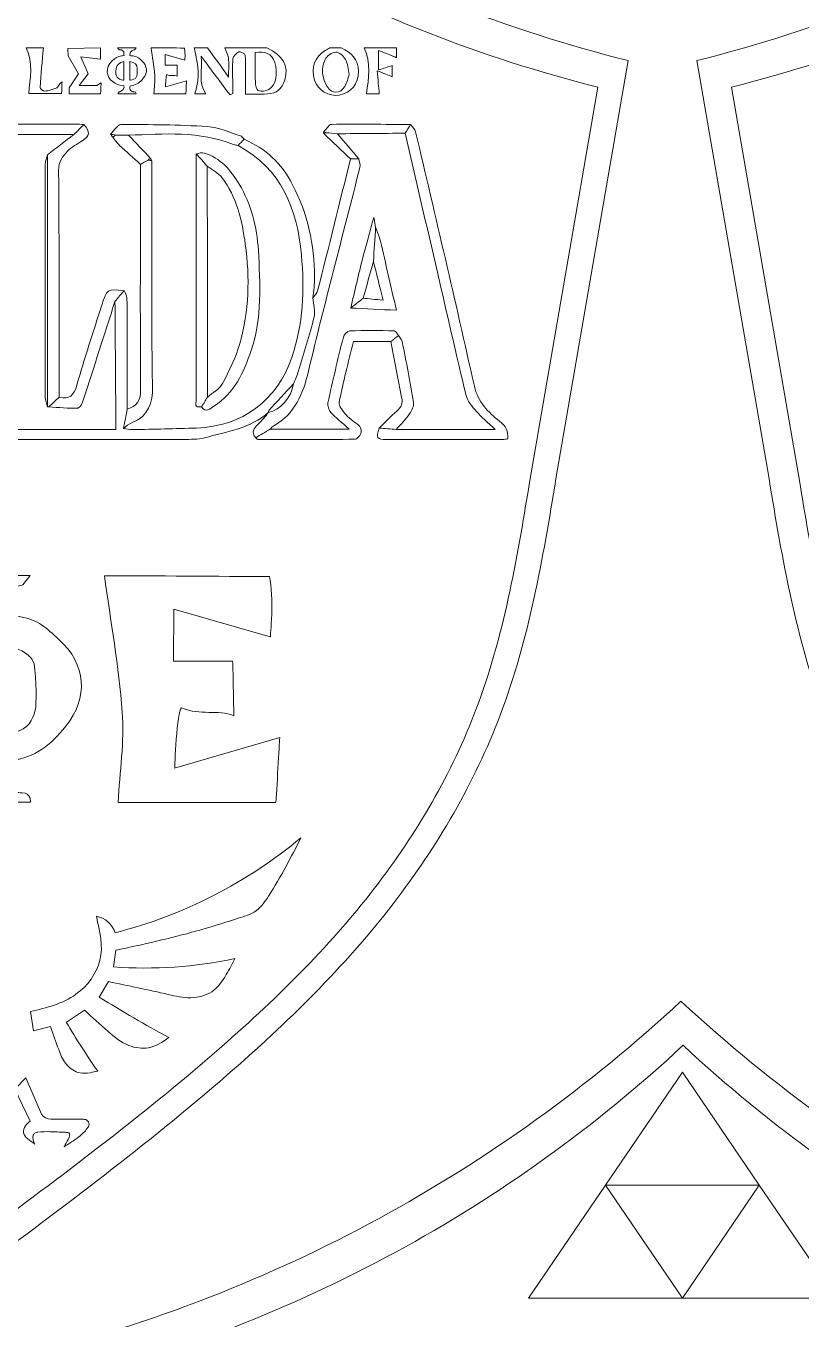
# Model space of a CAD drawing. Header units: inches. Extents: x 0 to 12, y 0 to 12.
# Drawn here: x 8.285 to 9.277, y 3.574 to 5.229 of the extents above; entities that cross this region are included whole.
import ezdxf

# ---------------------------------------------------------------- set-up
doc = ezdxf.new("R2010")
doc.units = ezdxf.units.IN
doc.header["$MEASUREMENT"] = 0

msp = doc.modelspace()

# ---------------------------------------------------------------- linework, layer by layer
at = {"color": 250, "lineweight": 0}
for p, q in [((8.9629, 4.6499), (9.0554, 5.185)), ((9.1432, 5.185), (9.2357, 4.6499))]:
    msp.add_line(p, q, dxfattribs=at)
at = {"color": 5, "lineweight": 0}
for p, q in [((8.9287, 4.6426), (9.0166, 5.151)), ((9.1875, 5.151), (9.2754, 4.6426)), ((8.3966, 4.0252), (8.3998, 4.0464)), ((8.3785, 3.9866), (8.3902, 4.0063)), ((8.2905, 3.968), (8.2943, 3.9433)), ((8.3364, 3.9545), (8.3596, 3.9699)), ((8.2943, 3.9433), (8.316, 3.9489)), ((9.1248, 3.8906), (9.0263, 3.7458)), ((9.2232, 3.7458), (9.1248, 3.8906)), ((8.2847, 3.8831), (8.2703, 3.8687)), ((8.3046, 3.8368), (8.2847, 3.8831)), ((8.2703, 3.8687), (8.2903, 3.8279)), ((8.3583, 3.8301), (8.3166, 3.8301)), ((9.0263, 3.7458), (8.9279, 3.6011)), ((9.1248, 3.6011), (9.0263, 3.7458)), ((9.0263, 3.7458), (9.2232, 3.7458)), ((9.2232, 3.7458), (9.1248, 3.6011)), ((9.3217, 3.6011), (9.2232, 3.7458)), ((8.9279, 3.6011), (9.1248, 3.6011)), ((9.1248, 3.6011), (9.3217, 3.6011))]:
    msp.add_line(p, q, dxfattribs=at)
at = {"color": 250, "lineweight": 0}
for centre, start, end in [((9.5198, 7.0303), 227.0707, 255.8739), ((8.6788, 7.0303), 284.1261, 312.9293), ((7.8269, 5.3747), 284.1261, 312.9293), ((10.419, 5.3747), 227.0707, 255.8739)]:
    msp.add_arc(centre, 1.9029, start, end, dxfattribs=at)
at = {"color": 5, "lineweight": 0}
for centre, radius, start, end in [((9.4577, 6.9041), 1.8077, 227.0707, 255.8739), ((8.7463, 6.9041), 1.8077, 284.1261, 312.9293), ((8.2494, 4.6541), 0.604, 284.3341, 309.8666), ((8.3684, 4.0585), 0.0322, 18.8063, 78.5326), ((8.4369, 4.5743), 0.5506, 265.8076, 282.0733), ((9.17, 5.2411), 1.4833, 237.7506, 241.7403), ((8.996, 4.3338), 0.7609, 209.8934, 215.4983), ((7.8945, 5.2484), 1.8077, 284.1261, 312.9293), ((10.3569, 5.2484), 1.8077, 227.0707, 255.8739), ((8.3169, 3.8447), 0.0146, 212.8639, 268.9541)]:
    msp.add_arc(centre, radius, start, end, dxfattribs=at)
at = {"color": 1, "lineweight": 0}
for points, knots in [([(8.307, 5.2013), (8.3055, 5.1844), (8.3039, 5.1674), (8.3028, 5.1505), (8.3028, 5.149), (8.3068, 5.1457), (8.3087, 5.1459), (8.3139, 5.1465), (8.3194, 5.1479), (8.3241, 5.1503), (8.3263, 5.1514), (8.3271, 5.1555), (8.331, 5.1579), (8.3307, 5.1531), (8.3305, 5.1484), (8.3302, 5.1429), (8.3155, 5.1429), (8.3015, 5.1429), (8.2882, 5.1429), (8.29, 5.1622), (8.2945, 5.1821), (8.285, 5.2013), (8.2923, 5.2013), (8.2996, 5.2013), (8.307, 5.2013)], [0, 0, 0, 0, 1, 1, 1, 2, 2, 2, 3, 3, 3, 4, 4, 4, 5, 5, 5, 6, 6, 6, 7, 7, 7, 8, 8, 8, 8]), ([(8.355, 5.19), (8.355, 5.19), (8.3644, 5.1679), (8.3644, 5.1679), (8.3644, 5.1679), (8.3529, 5.1531), (8.3529, 5.1531), (8.3529, 5.1531), (8.3752, 5.1532), (8.3752, 5.1532), (8.3752, 5.1532), (8.381, 5.1565), (8.381, 5.1565), (8.381, 5.1565), (8.3804, 5.1476), (8.3801, 5.1426), (8.3653, 5.1426), (8.3401, 5.1426), (8.3401, 5.1426), (8.3401, 5.1426), (8.3399, 5.1502), (8.3399, 5.1502), (8.3399, 5.1502), (8.3519, 5.1682), (8.3519, 5.1682), (8.3519, 5.1682), (8.3386, 5.1911), (8.3386, 5.1911), (8.3386, 5.1911), (8.3385, 5.2003), (8.3385, 5.2003), (8.3385, 5.2003), (8.3802, 5.2015), (8.3802, 5.2015), (8.3802, 5.1966), (8.3802, 5.1917), (8.3802, 5.1869), (8.3802, 5.1869), (8.355, 5.19), (8.355, 5.19)], [0, 0, 0, 0, 1, 1, 1, 2, 2, 2, 3, 3, 3, 4, 4, 4, 5, 5, 5, 6, 6, 6, 7, 7, 7, 8, 8, 8, 9, 9, 9, 10, 10, 10, 11, 11, 11, 12, 12, 12, 13, 13, 13, 13]), ([(8.4256, 5.2013), (8.4256, 5.2013), (8.4237, 5.1989), (8.4237, 5.1989), (8.4237, 5.1989), (8.4175, 5.1981), (8.4175, 5.1928), (8.4175, 5.1924), (8.4175, 5.192), (8.4175, 5.1915), (8.4194, 5.1912), (8.4213, 5.191), (8.4232, 5.1907), (8.4279, 5.1897), (8.4296, 5.1879), (8.4332, 5.1847), (8.4401, 5.1784), (8.4408, 5.1696), (8.4349, 5.1623), (8.4305, 5.157), (8.4272, 5.1544), (8.4205, 5.1532), (8.4175, 5.1527), (8.4175, 5.1528), (8.4175, 5.1497), (8.4176, 5.1463), (8.4221, 5.145), (8.4221, 5.145), (8.4221, 5.145), (8.4231, 5.145), (8.4235, 5.145), (8.4259, 5.145), (8.4257, 5.1426), (8.4257, 5.1426), (8.4257, 5.1426), (8.4021, 5.1426), (8.4021, 5.1426), (8.4021, 5.1426), (8.404, 5.145), (8.404, 5.145), (8.404, 5.145), (8.4101, 5.1459), (8.4102, 5.1511), (8.4102, 5.1524), (8.41, 5.1529), (8.4084, 5.153), (8.403, 5.1536), (8.4002, 5.1547), (8.3956, 5.1581), (8.388, 5.1639), (8.3854, 5.1762), (8.3949, 5.1847), (8.3991, 5.1883), (8.4016, 5.19), (8.407, 5.1909), (8.4079, 5.1911), (8.4089, 5.1912), (8.4102, 5.1914), (8.4101, 5.1931), (8.4099, 5.1965), (8.4099, 5.1965), (8.4099, 5.1965), (8.4066, 5.1988), (8.4066, 5.1988), (8.4066, 5.1988), (8.4041, 5.1989), (8.4041, 5.1989), (8.4041, 5.1989), (8.402, 5.2013), (8.402, 5.2013), (8.402, 5.2013), (8.4256, 5.2013), (8.4256, 5.2013)], [0, 0, 0, 0, 1, 1, 1, 2, 2, 2, 3, 3, 3, 4, 4, 4, 5, 5, 5, 6, 6, 6, 7, 7, 7, 8, 8, 8, 9, 9, 9, 10, 10, 10, 11, 11, 11, 12, 12, 12, 13, 13, 13, 14, 14, 14, 15, 15, 15, 16, 16, 16, 17, 17, 17, 18, 18, 18, 19, 19, 19, 20, 20, 20, 21, 21, 21, 22, 22, 22, 23, 23, 23, 24, 24, 24, 24]), ([(8.4876, 5.2011), (8.4889, 5.1958), (8.4879, 5.1855), (8.4879, 5.1855), (8.4879, 5.1855), (8.4629, 5.1926), (8.4629, 5.1926), (8.4629, 5.1926), (8.4628, 5.1791), (8.4628, 5.1791), (8.4628, 5.1791), (8.4781, 5.1791), (8.4781, 5.1791), (8.4781, 5.1791), (8.4784, 5.1677), (8.4784, 5.165), (8.4742, 5.1668), (8.4699, 5.1649), (8.4648, 5.167), (8.4636, 5.1663), (8.4631, 5.1514), (8.4631, 5.1514), (8.4631, 5.1514), (8.4903, 5.1593), (8.4903, 5.1593), (8.4903, 5.1593), (8.4896, 5.1475), (8.4893, 5.1425), (8.4743, 5.1425), (8.4601, 5.1425), (8.4484, 5.1425), (8.4488, 5.1505), (8.4501, 5.1583), (8.4495, 5.1659), (8.4486, 5.1778), (8.4465, 5.1895), (8.4449, 5.2013), (8.4579, 5.2013), (8.4746, 5.2011), (8.4876, 5.2011)], [0, 0, 0, 0, 1, 1, 1, 2, 2, 2, 3, 3, 3, 4, 4, 4, 5, 5, 5, 6, 6, 6, 7, 7, 7, 8, 8, 8, 9, 9, 9, 10, 10, 10, 11, 11, 11, 12, 12, 12, 13, 13, 13, 13]), ([(8.5929, 5.2013), (8.6143, 5.1912), (8.6212, 5.1787), (8.6158, 5.1599), (8.6126, 5.1488), (8.6055, 5.1426), (8.5938, 5.1423), (8.5837, 5.142), (8.5735, 5.1422), (8.5657, 5.1422), (8.5657, 5.1591), (8.5659, 5.1756), (8.5653, 5.1921), (8.5653, 5.1937), (8.5591, 5.1969), (8.5573, 5.1961), (8.554, 5.1946), (8.5499, 5.1907), (8.5496, 5.1876), (8.5487, 5.1771), (8.5493, 5.1664), (8.5493, 5.1558), (8.5493, 5.1515), (8.5493, 5.1471), (8.5493, 5.1428), (8.5481, 5.1422), (8.547, 5.1416), (8.5459, 5.141), (8.5343, 5.1565), (8.5228, 5.172), (8.5088, 5.1906), (8.5116, 5.1725), (8.5041, 5.1568), (8.5151, 5.1426), (8.5102, 5.1426), (8.5046, 5.1426), (8.5009, 5.1426), (8.5022, 5.148), (8.504, 5.1533), (8.5046, 5.1588), (8.5053, 5.1648), (8.5054, 5.1711), (8.5046, 5.1771), (8.5036, 5.1852), (8.5016, 5.1932), (8.5, 5.2013), (8.5057, 5.2013), (8.5114, 5.2013), (8.5172, 5.2013), (8.5257, 5.1894), (8.5342, 5.1776), (8.544, 5.1638), (8.544, 5.1735), (8.5446, 5.1811), (8.5438, 5.1885), (8.5434, 5.1929), (8.5408, 5.197), (8.5391, 5.2013), (8.5571, 5.2013), (8.575, 5.2013), (8.5929, 5.2013)], [0, 0, 0, 0, 1, 1, 1, 2, 2, 2, 3, 3, 3, 4, 4, 4, 5, 5, 5, 6, 6, 6, 7, 7, 7, 8, 8, 8, 9, 9, 9, 10, 10, 10, 11, 11, 11, 12, 12, 12, 13, 13, 13, 14, 14, 14, 15, 15, 15, 16, 16, 16, 17, 17, 17, 18, 18, 18, 19, 19, 19, 20, 20, 20, 20]), ([(8.5781, 5.1954), (8.5781, 5.1827), (8.5778, 5.1702), (8.5783, 5.1578), (8.5784, 5.1538), (8.5796, 5.1474), (8.5819, 5.1466), (8.5858, 5.1452), (8.5916, 5.1461), (8.5956, 5.1482), (8.6044, 5.1528), (8.6075, 5.1693), (8.603, 5.1825), (8.5991, 5.1941), (8.5907, 5.1974), (8.5781, 5.1954)], [0, 0, 0, 0, 1, 1, 1, 2, 2, 2, 3, 3, 3, 4, 4, 4, 5, 5, 5, 5]), ([(8.6882, 5.2013), (8.7011, 5.1953), (8.7102, 5.1867), (8.7101, 5.1712), (8.71, 5.155), (8.7012, 5.1438), (8.6857, 5.1409), (8.6724, 5.1385), (8.6583, 5.1469), (8.654, 5.16), (8.649, 5.1753), (8.6546, 5.1907), (8.6678, 5.1978), (8.6698, 5.1988), (8.6716, 5.2001), (8.6736, 5.2013), (8.6785, 5.2013), (8.6833, 5.2013), (8.6882, 5.2013)], [0, 0, 0, 0, 1, 1, 1, 2, 2, 2, 3, 3, 3, 4, 4, 4, 5, 5, 5, 6, 6, 6, 6]), ([(8.7591, 5.2013), (8.7591, 5.196), (8.7591, 5.1908), (8.7591, 5.1887), (8.7525, 5.1914), (8.7452, 5.1944), (8.7359, 5.1981), (8.7359, 5.1882), (8.7359, 5.1819), (8.7359, 5.173), (8.7422, 5.175), (8.7479, 5.1769), (8.7534, 5.1787), (8.7534, 5.1747), (8.7534, 5.1689), (8.7534, 5.1643), (8.7484, 5.1664), (8.7427, 5.1687), (8.7343, 5.1721), (8.7353, 5.16), (8.736, 5.1516), (8.7368, 5.1426), (8.7332, 5.1426), (8.7263, 5.1426), (8.7205, 5.1426), (8.7233, 5.1624), (8.7266, 5.182), (8.7176, 5.2013), (8.7314, 5.2013), (8.7453, 5.2013), (8.7591, 5.2013)], [0, 0, 0, 0, 1, 1, 1, 2, 2, 2, 3, 3, 3, 4, 4, 4, 5, 5, 5, 6, 6, 6, 7, 7, 7, 8, 8, 8, 9, 9, 9, 10, 10, 10, 10]), ([(8.41, 5.1839), (8.41, 5.1839), (8.4023, 5.182), (8.401, 5.178), (8.3997, 5.174), (8.3998, 5.1672), (8.3998, 5.1672), (8.3998, 5.1672), (8.401, 5.164), (8.4027, 5.1623), (8.4044, 5.1606), (8.41, 5.1599), (8.41, 5.1599), (8.41, 5.1599), (8.41, 5.1839), (8.41, 5.1839)], [0, 0, 0, 0, 1, 1, 1, 2, 2, 2, 3, 3, 3, 4, 4, 4, 5, 5, 5, 5]), ([(8.4177, 5.1599), (8.418, 5.1599), (8.4227, 5.1604), (8.4247, 5.1622), (8.4267, 5.164), (8.4271, 5.1673), (8.4271, 5.1673), (8.4271, 5.1673), (8.4274, 5.1746), (8.4266, 5.1784), (8.4259, 5.1822), (8.4177, 5.1837), (8.4177, 5.1837), (8.4177, 5.1837), (8.4177, 5.1709), (8.4177, 5.1599)], [0, 0, 0, 0, 1, 1, 1, 2, 2, 2, 3, 3, 3, 4, 4, 4, 5, 5, 5, 5]), ([(8.6985, 5.1672), (8.6969, 5.1743), (8.6966, 5.1813), (8.6936, 5.1866), (8.6912, 5.1909), (8.6853, 5.196), (8.6812, 5.1958), (8.6764, 5.1955), (8.6699, 5.191), (8.6676, 5.1865), (8.6618, 5.1749), (8.6636, 5.1627), (8.6702, 5.1517), (8.676, 5.142), (8.6869, 5.1422), (8.6927, 5.1519), (8.6955, 5.1566), (8.6967, 5.1623), (8.6985, 5.1672)], [0, 0, 0, 0, 1, 1, 1, 2, 2, 2, 3, 3, 3, 4, 4, 4, 5, 5, 5, 6, 6, 6, 6])]:
    msp.add_open_spline(points, degree=3, knots=knots, dxfattribs=at)
at = {"color": 5, "lineweight": 0}
for points, knots in [([(8.3589, 5.1033), (8.3546, 5.099), (8.3504, 5.0947), (8.3461, 5.0903), (8.3021, 5.0903), (8.258, 5.0903), (8.214, 5.0904), (8.2086, 5.104), (8.2031, 5.0946), (8.1975, 5.0905), (8.1966, 5.0904), (8.1956, 5.0904), (8.1946, 5.0903), (8.1287, 5.0903), (8.0627, 5.0903), (7.9967, 5.0903), (7.9957, 5.0903), (7.9948, 5.0903), (7.9938, 5.0903), (7.9909, 5.0916), (7.988, 5.0928), (7.9842, 5.0944), (7.9865, 5.0978), (7.9884, 5.1007), (7.9904, 5.1036), (8.1095, 5.1037), (8.2287, 5.1037), (8.3479, 5.1037), (8.3516, 5.1037), (8.3552, 5.1034), (8.3589, 5.1033)], [0, 0, 0, 0, 1, 1, 1, 2, 2, 2, 3, 3, 3, 4, 4, 4, 5, 5, 5, 6, 6, 6, 7, 7, 7, 8, 8, 8, 9, 9, 9, 10, 10, 10, 10]), ([(8.3589, 5.1033), (8.3671, 5.0933), (8.3666, 5.089), (8.3568, 5.0825), (8.3504, 5.0782), (8.3432, 5.0746), (8.338, 5.0691), (8.3317, 5.0625), (8.3263, 5.0559), (8.3264, 5.0444), (8.3274, 4.9477), (8.3271, 4.851), (8.3271, 4.7543), (8.3228, 4.7502), (8.3184, 4.746), (8.3141, 4.7419), (8.3134, 4.7419), (8.3128, 4.7419), (8.3121, 4.7419), (8.3121, 4.8495), (8.3121, 4.957), (8.3121, 5.0646), (8.3235, 5.0732), (8.3348, 5.0818), (8.3461, 5.0903), (8.3504, 5.0947), (8.3546, 5.099), (8.3589, 5.1033)], [0, 0, 0, 0, 1, 1, 1, 2, 2, 2, 3, 3, 3, 4, 4, 4, 5, 5, 5, 6, 6, 6, 7, 7, 7, 8, 8, 8, 9, 9, 9, 9]), ([(8.5638, 5.0843), (8.5613, 5.0817), (8.5587, 5.079), (8.5562, 5.0763), (8.5543, 5.0767), (8.5522, 5.0769), (8.5504, 5.0776), (8.5068, 5.095), (8.4614, 5.0912), (8.4161, 5.0895), (8.4106, 5.0895), (8.4051, 5.0896), (8.3996, 5.0897), (8.3974, 5.0901), (8.3953, 5.0905), (8.3931, 5.0909), (8.3975, 5.0952), (8.4018, 5.1031), (8.4063, 5.1031), (8.4432, 5.1032), (8.4802, 5.1029), (8.5171, 5.1005), (8.5313, 5.0996), (8.5451, 5.0931), (8.5591, 5.0888), (8.5609, 5.0883), (8.5622, 5.0859), (8.5638, 5.0843)], [0, 0, 0, 0, 1, 1, 1, 2, 2, 2, 3, 3, 3, 4, 4, 4, 5, 5, 5, 6, 6, 6, 7, 7, 7, 8, 8, 8, 9, 9, 9, 9]), ([(8.7769, 5.1031), (8.7746, 5.0994), (8.7723, 5.0957), (8.7701, 5.0921), (8.7411, 5.0918), (8.7122, 5.0916), (8.6832, 5.0914), (8.6783, 5.0918), (8.6735, 5.0922), (8.6686, 5.0927), (8.6677, 5.0931), (8.6668, 5.0936), (8.6659, 5.094), (8.6692, 5.0973), (8.6724, 5.1034), (8.6758, 5.1034), (8.7095, 5.1039), (8.7432, 5.1034), (8.7769, 5.1031)], [0, 0, 0, 0, 1, 1, 1, 2, 2, 2, 3, 3, 3, 4, 4, 4, 5, 5, 5, 6, 6, 6, 6]), ([(8.7769, 5.1031), (8.7792, 5.1), (8.7826, 5.0972), (8.7834, 5.0938), (8.8088, 4.9854), (8.8343, 4.877), (8.8585, 4.7683), (8.8631, 4.7478), (8.8762, 4.735), (8.8907, 4.7236), (8.899, 4.717), (8.9019, 4.711), (8.9013, 4.7009), (8.8992, 4.7007), (8.8969, 4.7001), (8.8946, 4.7001), (8.845, 4.7001), (8.7954, 4.7), (8.7457, 4.7001), (8.7337, 4.7001), (8.7326, 4.7019), (8.7369, 4.7147), (8.7441, 4.7141), (8.7513, 4.7136), (8.7586, 4.713), (8.7998, 4.713), (8.8411, 4.713), (8.8852, 4.713), (8.8755, 4.7221), (8.8677, 4.7284), (8.8611, 4.736), (8.8558, 4.7421), (8.8499, 4.749), (8.848, 4.7565), (8.8352, 4.8089), (8.8234, 4.8616), (8.8112, 4.9142), (8.7975, 4.9735), (8.7838, 5.0328), (8.7701, 5.0921), (8.7723, 5.0957), (8.7746, 5.0994), (8.7769, 5.1031)], [0, 0, 0, 0, 1, 1, 1, 2, 2, 2, 3, 3, 3, 4, 4, 4, 5, 5, 5, 6, 6, 6, 7, 7, 7, 8, 8, 8, 9, 9, 9, 10, 10, 10, 11, 11, 11, 12, 12, 12, 13, 13, 13, 14, 14, 14, 14]), ([(8.5638, 5.0843), (8.5915, 5.0725), (8.6118, 5.0536), (8.6259, 5.0262), (8.6453, 4.9887), (8.6541, 4.9494), (8.6541, 4.9077), (8.6542, 4.8989), (8.6527, 4.8902), (8.652, 4.8815), (8.6526, 4.8732), (8.6553, 4.8643), (8.6534, 4.8566), (8.6477, 4.8335), (8.6404, 4.8108), (8.6335, 4.788), (8.6318, 4.7823), (8.6292, 4.7768), (8.6271, 4.7712), (8.6165, 4.7598), (8.6059, 4.7485), (8.5954, 4.737), (8.5949, 4.7366), (8.5952, 4.7354), (8.5952, 4.7346), (8.5952, 4.7346), (8.5952, 4.7349), (8.5952, 4.7349), (8.5717, 4.7145), (8.5418, 4.71), (8.5133, 4.7023), (8.5048, 4.7001), (8.4955, 4.7003), (8.4866, 4.7003), (8.3323, 4.7002), (8.178, 4.7001), (8.0237, 4.7005), (8.0118, 4.7006), (8.0071, 4.6962), (8.0041, 4.6855), (7.9972, 4.6607), (7.9888, 4.6362), (7.9816, 4.6114), (7.9791, 4.6029), (7.9756, 4.5994), (7.9659, 4.5994), (7.8429, 4.5997), (7.72, 4.5996), (7.597, 4.5991), (7.5854, 4.5991), (7.581, 4.6039), (7.5809, 4.6145), (7.5863, 4.614), (7.5917, 4.6136), (7.5971, 4.6131), (7.6024, 4.6128), (7.6076, 4.6124), (7.6129, 4.6124), (7.7019, 4.6123), (7.791, 4.6124), (7.88, 4.6124), (7.9048, 4.6124), (7.9296, 4.6121), (7.9544, 4.6126), (7.9584, 4.6127), (7.9649, 4.6152), (7.9659, 4.6181), (7.9769, 4.649), (7.987, 4.6803), (7.9973, 4.7115), (8.0022, 4.7119), (8.007, 4.7127), (8.0118, 4.7127), (8.0696, 4.7128), (8.1273, 4.7128), (8.1851, 4.7128), (8.1894, 4.7128), (8.1937, 4.7132), (8.1991, 4.7134), (8.1991, 4.732), (8.1992, 4.7495), (8.1991, 4.7669), (8.1988, 4.8035), (8.1984, 4.84), (8.1981, 4.8766), (8.2019, 4.8805), (8.2056, 4.8845), (8.2094, 4.8884), (8.2107, 4.8853), (8.213, 4.8822), (8.213, 4.8791), (8.2134, 4.831), (8.2134, 4.7829), (8.2134, 4.7349), (8.2122, 4.7294), (8.2107, 4.7239), (8.21, 4.7183), (8.2098, 4.7166), (8.2122, 4.7147), (8.2134, 4.7129), (8.2751, 4.7129), (8.3369, 4.7129), (8.3996, 4.7129), (8.3996, 4.7248), (8.3996, 4.7349), (8.3996, 4.745), (8.3993, 4.7889), (8.3989, 4.8329), (8.3986, 4.8768), (8.4025, 4.8815), (8.4065, 4.8861), (8.4104, 4.8907), (8.4116, 4.8876), (8.4139, 4.8846), (8.414, 4.8815), (8.4143, 4.834), (8.4143, 4.7866), (8.4144, 4.7391), (8.4128, 4.7308), (8.4111, 4.7225), (8.4095, 4.7142), (8.4135, 4.7137), (8.4174, 4.7127), (8.4214, 4.7128), (8.4486, 4.7133), (8.4758, 4.7138), (8.503, 4.7148), (8.5617, 4.717), (8.6061, 4.7497), (8.625, 4.8052), (8.6394, 4.8478), (8.6414, 4.8917), (8.6372, 4.9363), (8.6316, 4.9956), (8.6119, 5.0462), (8.5562, 5.0763), (8.5587, 5.079), (8.5613, 5.0817), (8.5638, 5.0843)], [0, 0, 0, 0, 1, 1, 1, 2, 2, 2, 3, 3, 3, 4, 4, 4, 5, 5, 5, 6, 6, 6, 7, 7, 7, 8, 8, 8, 9, 9, 9, 10, 10, 10, 11, 11, 11, 12, 12, 12, 13, 13, 13, 14, 14, 14, 15, 15, 15, 16, 16, 16, 17, 17, 17, 18, 18, 18, 19, 19, 19, 20, 20, 20, 21, 21, 21, 22, 22, 22, 23, 23, 23, 24, 24, 24, 25, 25, 25, 26, 26, 26, 27, 27, 27, 28, 28, 28, 29, 29, 29, 30, 30, 30, 31, 31, 31, 32, 32, 32, 33, 33, 33, 34, 34, 34, 35, 35, 35, 36, 36, 36, 37, 37, 37, 38, 38, 38, 39, 39, 39, 40, 40, 40, 41, 41, 41, 42, 42, 42, 43, 43, 43, 44, 44, 44, 45, 45, 45, 46, 46, 46, 46]), ([(8.3141, 4.7419), (8.3264, 4.7411), (8.3388, 4.7396), (8.3511, 4.7401), (8.3537, 4.7402), (8.3569, 4.7472), (8.3583, 4.7515), (8.3719, 4.7932), (8.3852, 4.835), (8.3986, 4.8768), (8.3989, 4.8329), (8.3993, 4.7889), (8.3996, 4.745), (8.3996, 4.7349), (8.3996, 4.7248), (8.3996, 4.7129), (8.3369, 4.7129), (8.2751, 4.7129), (8.2134, 4.7129), (8.2223, 4.7208), (8.2308, 4.7294), (8.2403, 4.7364), (8.2475, 4.7418), (8.2507, 4.7472), (8.2506, 4.7565), (8.2503, 4.8552), (8.2505, 4.9539), (8.2504, 5.0526), (8.2504, 5.0565), (8.2493, 5.0604), (8.2487, 5.0643), (8.2371, 5.073), (8.2256, 5.0817), (8.214, 5.0903), (8.258, 5.0903), (8.3021, 5.0903), (8.3461, 5.0903), (8.3348, 5.0818), (8.3235, 5.0732), (8.3121, 5.0646), (8.3112, 5.0605), (8.3095, 5.0563), (8.3095, 5.0521), (8.3094, 4.9528), (8.3094, 4.8536), (8.3095, 4.7543), (8.3095, 4.7502), (8.3112, 4.746), (8.3121, 4.7419), (8.3128, 4.7419), (8.3134, 4.7419), (8.3141, 4.7419)], [0, 0, 0, 0, 1, 1, 1, 2, 2, 2, 3, 3, 3, 4, 4, 4, 5, 5, 5, 6, 6, 6, 7, 7, 7, 8, 8, 8, 9, 9, 9, 10, 10, 10, 11, 11, 11, 12, 12, 12, 13, 13, 13, 14, 14, 14, 15, 15, 15, 16, 16, 16, 17, 17, 17, 17]), ([(8.3996, 5.0897), (8.3983, 5.0888), (8.397, 5.0878), (8.3957, 5.0869), (8.3948, 5.0883), (8.3939, 5.0896), (8.3931, 5.0909), (8.3953, 5.0905), (8.3974, 5.0901), (8.3996, 5.0897)], [0, 0, 0, 0, 1, 1, 1, 2, 2, 2, 3, 3, 3, 3]), ([(8.3996, 5.0897), (8.4051, 5.0896), (8.4106, 5.0895), (8.4161, 5.0895), (8.4255, 5.0796), (8.4349, 5.0698), (8.4442, 5.0599), (8.4431, 5.0592), (8.442, 5.0584), (8.4409, 5.0576), (8.4377, 5.0558), (8.4345, 5.054), (8.4312, 5.0522), (8.4223, 5.0603), (8.4133, 5.0682), (8.4046, 5.0764), (8.4013, 5.0796), (8.3986, 5.0834), (8.3957, 5.0869), (8.397, 5.0878), (8.3983, 5.0888), (8.3996, 5.0897)], [0, 0, 0, 0, 1, 1, 1, 2, 2, 2, 3, 3, 3, 4, 4, 4, 5, 5, 5, 6, 6, 6, 7, 7, 7, 7]), ([(8.4442, 5.0599), (8.4349, 5.0698), (8.4255, 5.0796), (8.4161, 5.0895), (8.4614, 5.0912), (8.5068, 5.095), (8.5504, 5.0776), (8.5522, 5.0769), (8.5543, 5.0767), (8.5562, 5.0763), (8.6119, 5.0462), (8.6316, 4.9956), (8.6372, 4.9363), (8.6414, 4.8917), (8.6394, 4.8478), (8.625, 4.8052), (8.6061, 4.7497), (8.5617, 4.717), (8.503, 4.7148), (8.4758, 4.7138), (8.4486, 4.7133), (8.4214, 4.7128), (8.4174, 4.7127), (8.4135, 4.7137), (8.4095, 4.7142), (8.4131, 4.7168), (8.4165, 4.7202), (8.4205, 4.7218), (8.4419, 4.7306), (8.4469, 4.7459), (8.4466, 4.7686), (8.4451, 4.8647), (8.4458, 4.9608), (8.4458, 5.0569), (8.4453, 5.0579), (8.4447, 5.0589), (8.4442, 5.0599)], [0, 0, 0, 0, 1, 1, 1, 2, 2, 2, 3, 3, 3, 4, 4, 4, 5, 5, 5, 6, 6, 6, 7, 7, 7, 8, 8, 8, 9, 9, 9, 10, 10, 10, 11, 11, 11, 12, 12, 12, 12]), ([(8.7108, 5.0593), (8.7016, 5.07), (8.6924, 5.0807), (8.6832, 5.0914), (8.7122, 5.0916), (8.7411, 5.0918), (8.7701, 5.0921), (8.7838, 5.0328), (8.7975, 4.9735), (8.8112, 4.9142), (8.8234, 4.8616), (8.8352, 4.8089), (8.848, 4.7565), (8.8499, 4.749), (8.8558, 4.7421), (8.8611, 4.736), (8.8677, 4.7284), (8.8755, 4.7221), (8.8852, 4.713), (8.8411, 4.713), (8.7998, 4.713), (8.7586, 4.713), (8.7643, 4.7196), (8.7706, 4.7258), (8.7756, 4.7329), (8.7785, 4.7371), (8.7814, 4.7431), (8.7807, 4.7476), (8.7765, 4.7736), (8.7713, 4.7995), (8.7662, 4.8254), (8.7656, 4.8282), (8.7631, 4.8306), (8.7614, 4.8332), (8.7597, 4.8353), (8.758, 4.8391), (8.7562, 4.8392), (8.7371, 4.8396), (8.718, 4.8398), (8.6989, 4.839), (8.696, 4.8389), (8.6917, 4.8343), (8.6909, 4.8311), (8.6838, 4.8032), (8.6772, 4.7752), (8.6712, 4.747), (8.6704, 4.7433), (8.6722, 4.7377), (8.6749, 4.7348), (8.681, 4.728), (8.6884, 4.7223), (8.6982, 4.7135), (8.6623, 4.7135), (8.6298, 4.7135), (8.5974, 4.7135), (8.5988, 4.7149), (8.6001, 4.7166), (8.6018, 4.7176), (8.629, 4.7331), (8.6392, 4.7581), (8.6462, 4.7875), (8.6669, 4.8746), (8.6901, 4.9612), (8.712, 5.0481), (8.7129, 5.0515), (8.7113, 5.0556), (8.7108, 5.0593)], [0, 0, 0, 0, 1, 1, 1, 2, 2, 2, 3, 3, 3, 4, 4, 4, 5, 5, 5, 6, 6, 6, 7, 7, 7, 8, 8, 8, 9, 9, 9, 10, 10, 10, 11, 11, 11, 12, 12, 12, 13, 13, 13, 14, 14, 14, 15, 15, 15, 16, 16, 16, 17, 17, 17, 18, 18, 18, 19, 19, 19, 20, 20, 20, 21, 21, 21, 22, 22, 22, 22]), ([(8.6686, 5.0927), (8.6677, 5.0923), (8.6668, 5.092), (8.6659, 5.0916), (8.6658, 5.0922), (8.6655, 5.0927), (8.6655, 5.0932), (8.6654, 5.0935), (8.6657, 5.0938), (8.6659, 5.094), (8.6668, 5.0936), (8.6677, 5.0931), (8.6686, 5.0927)], [0, 0, 0, 0, 1, 1, 1, 2, 2, 2, 3, 3, 3, 4, 4, 4, 4]), ([(8.6686, 5.0927), (8.6735, 5.0922), (8.6783, 5.0918), (8.6832, 5.0914), (8.6924, 5.0807), (8.7016, 5.07), (8.7108, 5.0593), (8.7072, 5.0592), (8.7036, 5.0591), (8.7, 5.0591), (8.6886, 5.0699), (8.6773, 5.0808), (8.6659, 5.0916), (8.6668, 5.092), (8.6677, 5.0923), (8.6686, 5.0927)], [0, 0, 0, 0, 1, 1, 1, 2, 2, 2, 3, 3, 3, 4, 4, 4, 5, 5, 5, 5]), ([(8.3121, 4.7419), (8.3112, 4.746), (8.3095, 4.7502), (8.3095, 4.7543), (8.3094, 4.8536), (8.3094, 4.9528), (8.3095, 5.0521), (8.3095, 5.0563), (8.3112, 5.0605), (8.3121, 5.0646), (8.3121, 4.957), (8.3121, 4.8495), (8.3121, 4.7419)], [0, 0, 0, 0, 1, 1, 1, 2, 2, 2, 3, 3, 3, 4, 4, 4, 4]), ([(8.5093, 4.7417), (8.515, 4.7339), (8.5206, 4.7398), (8.5251, 4.7427), (8.5515, 4.7593), (8.5635, 4.7859), (8.5729, 4.8141), (8.5869, 4.856), (8.5844, 4.8993), (8.5821, 4.9422), (8.5805, 4.9719), (8.5731, 5.0009), (8.5575, 5.027), (8.5469, 5.0449), (8.5337, 5.0602), (8.5131, 5.0667), (8.51, 5.0677), (8.5061, 5.0662), (8.5026, 5.0658), (8.5025, 4.96), (8.5024, 4.8542), (8.5024, 4.7485), (8.5024, 4.7464), (8.5017, 4.7434), (8.5028, 4.7426), (8.5043, 4.7415), (8.5071, 4.7419), (8.5093, 4.7417)], [0, 0, 0, 0, 1, 1, 1, 2, 2, 2, 3, 3, 3, 4, 4, 4, 5, 5, 5, 6, 6, 6, 7, 7, 7, 8, 8, 8, 9, 9, 9, 9]), ([(8.5169, 4.7542), (8.5144, 4.75), (8.5118, 4.7458), (8.5093, 4.7417), (8.5071, 4.7419), (8.5043, 4.7415), (8.5028, 4.7426), (8.5017, 4.7434), (8.5024, 4.7464), (8.5024, 4.7485), (8.5024, 4.8542), (8.5025, 4.96), (8.5026, 5.0658), (8.5073, 5.0605), (8.5121, 5.0551), (8.5168, 5.0498), (8.5168, 4.9512), (8.5169, 4.8527), (8.5169, 4.7542)], [0, 0, 0, 0, 1, 1, 1, 2, 2, 2, 3, 3, 3, 4, 4, 4, 5, 5, 5, 6, 6, 6, 6]), ([(8.5026, 5.0658), (8.5061, 5.0662), (8.51, 5.0677), (8.5131, 5.0667), (8.5337, 5.0602), (8.5469, 5.0449), (8.5575, 5.027), (8.5731, 5.0009), (8.5805, 4.9719), (8.5821, 4.9422), (8.5844, 4.8993), (8.5869, 4.856), (8.5729, 4.8141), (8.5635, 4.7859), (8.5515, 4.7593), (8.5251, 4.7427), (8.5206, 4.7398), (8.515, 4.7339), (8.5093, 4.7417), (8.5118, 4.7458), (8.5144, 4.75), (8.5169, 4.7542), (8.5235, 4.7599), (8.5324, 4.7645), (8.5363, 4.7717), (8.5451, 4.7881), (8.5532, 4.8052), (8.5583, 4.823), (8.5702, 4.8645), (8.5713, 4.9073), (8.5654, 4.9499), (8.5613, 4.9803), (8.5546, 5.0102), (8.5354, 5.0353), (8.5308, 5.0413), (8.5231, 5.045), (8.5168, 5.0498), (8.5121, 5.0551), (8.5073, 5.0605), (8.5026, 5.0658)], [0, 0, 0, 0, 1, 1, 1, 2, 2, 2, 3, 3, 3, 4, 4, 4, 5, 5, 5, 6, 6, 6, 7, 7, 7, 8, 8, 8, 9, 9, 9, 10, 10, 10, 11, 11, 11, 12, 12, 12, 13, 13, 13, 13]), ([(8.4095, 4.7142), (8.4111, 4.7225), (8.4128, 4.7308), (8.4144, 4.7391), (8.4263, 4.7427), (8.4315, 4.7494), (8.4314, 4.763), (8.4308, 4.8594), (8.4312, 4.9558), (8.4312, 5.0522), (8.4345, 5.054), (8.4377, 5.0558), (8.4409, 5.0576), (8.4425, 5.0573), (8.4442, 5.0571), (8.4458, 5.0569), (8.4458, 4.9608), (8.4451, 4.8647), (8.4466, 4.7686), (8.4469, 4.7459), (8.4419, 4.7306), (8.4205, 4.7218), (8.4165, 4.7202), (8.4131, 4.7168), (8.4095, 4.7142)], [0, 0, 0, 0, 1, 1, 1, 2, 2, 2, 3, 3, 3, 4, 4, 4, 5, 5, 5, 6, 6, 6, 7, 7, 7, 8, 8, 8, 8]), ([(8.4442, 5.0599), (8.4447, 5.0589), (8.4453, 5.0579), (8.4458, 5.0569), (8.4442, 5.0571), (8.4425, 5.0573), (8.4409, 5.0576), (8.442, 5.0584), (8.4431, 5.0592), (8.4442, 5.0599)], [0, 0, 0, 0, 1, 1, 1, 2, 2, 2, 3, 3, 3, 3]), ([(8.6271, 4.7712), (8.6292, 4.7768), (8.6318, 4.7823), (8.6335, 4.788), (8.6404, 4.8108), (8.6477, 4.8335), (8.6534, 4.8566), (8.6553, 4.8643), (8.6526, 4.8732), (8.652, 4.8815), (8.654, 4.8845), (8.6572, 4.8872), (8.658, 4.8905), (8.6722, 4.9466), (8.6861, 5.0029), (8.7, 5.0591), (8.7036, 5.0591), (8.7072, 5.0592), (8.7108, 5.0593), (8.7113, 5.0556), (8.7129, 5.0515), (8.712, 5.0481), (8.6901, 4.9612), (8.6669, 4.8746), (8.6462, 4.7875), (8.6392, 4.7581), (8.629, 4.7331), (8.6018, 4.7176), (8.6001, 4.7166), (8.5988, 4.7149), (8.5974, 4.7135), (8.5911, 4.7097), (8.5849, 4.706), (8.5787, 4.7022), (8.5729, 4.7093), (8.576, 4.7143), (8.5818, 4.7196), (8.5868, 4.7241), (8.5908, 4.7298), (8.5952, 4.7349), (8.5952, 4.7349), (8.5952, 4.7346), (8.5952, 4.7346), (8.61, 4.7375), (8.6244, 4.7541), (8.6271, 4.7712)], [0, 0, 0, 0, 1, 1, 1, 2, 2, 2, 3, 3, 3, 4, 4, 4, 5, 5, 5, 6, 6, 6, 7, 7, 7, 8, 8, 8, 9, 9, 9, 10, 10, 10, 11, 11, 11, 12, 12, 12, 13, 13, 13, 14, 14, 14, 15, 15, 15, 15]), ([(8.7322, 4.9718), (8.7315, 4.9751), (8.7309, 4.9784), (8.7298, 4.9843), (8.7247, 4.9656), (8.72, 4.9494), (8.7158, 4.9331), (8.7104, 4.9116), (8.7054, 4.8899), (8.7003, 4.8683), (8.7193, 4.8674), (8.7384, 4.8665), (8.7588, 4.8655), (8.7516, 4.8966), (8.7451, 4.9253), (8.7383, 4.954), (8.7368, 4.9601), (8.7342, 4.9659), (8.7322, 4.9718)], [0, 0, 0, 0, 1, 1, 1, 2, 2, 2, 3, 3, 3, 4, 4, 4, 5, 5, 5, 6, 6, 6, 6]), ([(8.7322, 4.9718), (8.7313, 4.9572), (8.7303, 4.9425), (8.7294, 4.9279), (8.725, 4.9122), (8.7206, 4.8966), (8.7162, 4.8809), (8.7109, 4.8767), (8.7056, 4.8725), (8.7003, 4.8683), (8.7054, 4.8899), (8.7104, 4.9116), (8.7158, 4.9331), (8.72, 4.9494), (8.7247, 4.9656), (8.7298, 4.9843), (8.7309, 4.9784), (8.7315, 4.9751), (8.7322, 4.9718)], [0, 0, 0, 0, 1, 1, 1, 2, 2, 2, 3, 3, 3, 4, 4, 4, 5, 5, 5, 6, 6, 6, 6]), ([(8.7322, 4.9718), (8.7342, 4.9659), (8.7368, 4.9601), (8.7383, 4.954), (8.7451, 4.9253), (8.7516, 4.8966), (8.7588, 4.8655), (8.7384, 4.8665), (8.7193, 4.8674), (8.7003, 4.8683), (8.7056, 4.8725), (8.7109, 4.8767), (8.7162, 4.8809), (8.7238, 4.8802), (8.7314, 4.8794), (8.7417, 4.8784), (8.7371, 4.8971), (8.7333, 4.9125), (8.7294, 4.9279), (8.7303, 4.9425), (8.7313, 4.9572), (8.7322, 4.9718)], [0, 0, 0, 0, 1, 1, 1, 2, 2, 2, 3, 3, 3, 4, 4, 4, 5, 5, 5, 6, 6, 6, 7, 7, 7, 7]), ([(8.3141, 4.7419), (8.3184, 4.746), (8.3228, 4.7502), (8.3271, 4.7543), (8.3402, 4.7512), (8.3461, 4.7559), (8.3499, 4.7695), (8.3593, 4.804), (8.3709, 4.8379), (8.3818, 4.872), (8.3883, 4.8926), (8.3884, 4.8925), (8.4104, 4.8907), (8.4065, 4.8861), (8.4025, 4.8815), (8.3986, 4.8768), (8.3852, 4.835), (8.3719, 4.7932), (8.3583, 4.7515), (8.3569, 4.7472), (8.3537, 4.7402), (8.3511, 4.7401), (8.3388, 4.7396), (8.3264, 4.7411), (8.3141, 4.7419)], [0, 0, 0, 0, 1, 1, 1, 2, 2, 2, 3, 3, 3, 4, 4, 4, 5, 5, 5, 6, 6, 6, 7, 7, 7, 8, 8, 8, 8]), ([(8.5787, 4.7022), (8.5849, 4.706), (8.5911, 4.7097), (8.5974, 4.7135), (8.6298, 4.7135), (8.6623, 4.7135), (8.6982, 4.7135), (8.6884, 4.7223), (8.681, 4.728), (8.6749, 4.7348), (8.6722, 4.7377), (8.6704, 4.7433), (8.6712, 4.747), (8.6772, 4.7752), (8.6838, 4.8032), (8.6909, 4.8311), (8.6917, 4.8343), (8.696, 4.8389), (8.6989, 4.839), (8.718, 4.8398), (8.7371, 4.8396), (8.7562, 4.8392), (8.758, 4.8391), (8.7597, 4.8353), (8.7614, 4.8332), (8.7582, 4.8306), (8.7549, 4.828), (8.7516, 4.8254), (8.7358, 4.8254), (8.72, 4.8254), (8.7037, 4.8254), (8.6973, 4.799), (8.6906, 4.7735), (8.6856, 4.7477), (8.6847, 4.743), (8.6903, 4.7361), (8.6944, 4.7316), (8.6995, 4.726), (8.7065, 4.7222), (8.7118, 4.7168), (8.7136, 4.715), (8.7142, 4.7102), (8.7132, 4.7077), (8.712, 4.7046), (8.7084, 4.7004), (8.7058, 4.7004), (8.6644, 4.6999), (8.6229, 4.7001), (8.5815, 4.7002), (8.5805, 4.7002), (8.5796, 4.7015), (8.5787, 4.7022)], [0, 0, 0, 0, 1, 1, 1, 2, 2, 2, 3, 3, 3, 4, 4, 4, 5, 5, 5, 6, 6, 6, 7, 7, 7, 8, 8, 8, 9, 9, 9, 10, 10, 10, 11, 11, 11, 12, 12, 12, 13, 13, 13, 14, 14, 14, 15, 15, 15, 16, 16, 16, 17, 17, 17, 17]), ([(8.7516, 4.8254), (8.7549, 4.828), (8.7582, 4.8306), (8.7614, 4.8332), (8.7631, 4.8306), (8.7656, 4.8282), (8.7662, 4.8254), (8.7713, 4.7995), (8.7765, 4.7736), (8.7807, 4.7476), (8.7814, 4.7431), (8.7785, 4.7371), (8.7756, 4.7329), (8.7706, 4.7258), (8.7643, 4.7196), (8.7586, 4.713), (8.7513, 4.7136), (8.7441, 4.7141), (8.7369, 4.7147), (8.7443, 4.722), (8.7515, 4.7296), (8.7593, 4.7365), (8.765, 4.7415), (8.7673, 4.7462), (8.7655, 4.7543), (8.7603, 4.7779), (8.7561, 4.8017), (8.7516, 4.8254)], [0, 0, 0, 0, 1, 1, 1, 2, 2, 2, 3, 3, 3, 4, 4, 4, 5, 5, 5, 6, 6, 6, 7, 7, 7, 8, 8, 8, 9, 9, 9, 9]), ([(8.2265, 3.6805), (8.3292, 3.7569), (8.5096, 3.8912), (8.7348, 4.1106), (8.8806, 4.3599), (8.9128, 4.5448), (8.9287, 4.6426)], [0, 0, 0, 0, 0.0808468, 0.1419248, 0.197496, 0.2597021, 0.2597021, 0.2597021, 0.2597021]), ([(9.9776, 3.6805), (9.8748, 3.7569), (9.6945, 3.8912), (9.4693, 4.1106), (9.3235, 4.3599), (9.2913, 4.5448), (9.2754, 4.6426)], [0, 0, 0, 0, 0.0808468, 0.1419248, 0.197496, 0.2597021, 0.2597021, 0.2597021, 0.2597021]), ([(8.3998, 4.0464), (8.4346, 4.054), (8.4897, 4.066), (8.5475, 4.0845), (8.5814, 4.0955), (8.607, 4.1324), (8.6239, 4.1655), (8.6366, 4.1905)], [0, 0, 0, 0, 0.02753964, 0.04351363, 0.0474821, 0.05463243, 0.07669562, 0.07669562, 0.07669562, 0.07669562]), ([(8.2905, 3.968), (8.311, 3.9729), (8.3492, 3.982), (8.3881, 4.0337), (8.3793, 4.0709), (8.3748, 4.0901)], [0, 0, 0, 0, 0.01607831, 0.02987121, 0.04449574, 0.04449574, 0.04449574, 0.04449574]), ([(8.3902, 4.0063), (8.4157, 4.001), (8.4508, 3.9937), (8.4949, 3.9834), (8.5247, 3.9908), (8.5408, 4.0136), (8.5486, 4.029), (8.552, 4.0359)], [0, 0, 0, 0, 0.02023305, 0.02779216, 0.03497388, 0.04239776, 0.04841567, 0.04841567, 0.04841567, 0.04841567]), ([(8.3596, 3.9699), (8.3695, 3.9607), (8.3873, 3.9443), (8.413, 3.9231), (8.4438, 3.9187), (8.4593, 3.929), (8.4677, 3.9346)], [0, 0, 0, 0, 0.01052872, 0.01884852, 0.02537562, 0.03288337, 0.03288337, 0.03288337, 0.03288337]), ([(8.316, 3.9489), (8.3194, 3.9391), (8.325, 3.923), (8.3338, 3.901), (8.3524, 3.8861), (8.3678, 3.8898), (8.3766, 3.8919)], [0, 0, 0, 0, 0.00813648, 0.01321573, 0.01827977, 0.02485473, 0.02485473, 0.02485473, 0.02485473]), ([(8.2903, 3.8279), (8.288, 3.8261), (8.2834, 3.8223), (8.2789, 3.8082), (8.2908, 3.803), (8.296, 3.7984), (8.2962, 3.7982)], [0, 0, 0, 0, 0.002263082, 0.004672888, 0.009805081, 0.009973743, 0.009973743, 0.009973743, 0.009973743]), ([(8.3334, 3.7949), (8.3399, 3.799), (8.3508, 3.8058), (8.3614, 3.8156), (8.3666, 3.8237), (8.3634, 3.8299), (8.3597, 3.83), (8.3583, 3.8301)], [0, 0, 0, 0, 0.00596177, 0.00986587, 0.01130521, 0.01296865, 0.01403095, 0.01403095, 0.01403095, 0.01403095]), ([(8.3334, 3.7949), (8.3352, 3.798), (8.3378, 3.8024), (8.3405, 3.8078), (8.3411, 3.8133), (8.3289, 3.8137), (8.3172, 3.8143), (8.3039, 3.8144), (8.2959, 3.813), (8.2922, 3.8072), (8.2942, 3.8017), (8.2962, 3.7982)], [0, 0, 0, 0, 0.00278599, 0.00388366, 0.00486863, 0.00626844, 0.01134116, 0.01538852, 0.01640716, 0.01732059, 0.0203083, 0.0203083, 0.0203083, 0.0203083])]:
    msp.add_open_spline(points, degree=3, knots=knots, dxfattribs=at)
at = {"color": 250, "lineweight": 0}
for points in [[(8.2238, 3.6371), (8.3319, 3.7176), (8.5217, 3.8588), (8.7588, 4.0898), (8.9123, 4.3523), (8.9462, 4.5469), (8.9629, 4.6499)], [(9.9748, 3.6371), (9.8667, 3.7176), (9.6768, 3.8588), (9.4398, 4.0898), (9.2863, 4.3523), (9.2524, 4.5469), (9.2357, 4.6499)]]:
    msp.add_open_spline(points, degree=3, knots=[0, 0, 0, 0, 0.0808468, 0.1419248, 0.197496, 0.2597021, 0.2597021, 0.2597021, 0.2597021], dxfattribs=at)
at = {"color": 2, "lineweight": 0}
for points, knots in [([(8.2902, 4.5261), (8.2902, 4.5261), (8.2807, 4.5139), (8.2807, 4.5139), (8.2807, 4.5139), (8.2499, 4.5099), (8.2501, 4.4838), (8.2501, 4.482), (8.2501, 4.4801), (8.2501, 4.4777), (8.2596, 4.4762), (8.2688, 4.4751), (8.2779, 4.4733), (8.3012, 4.4688), (8.3097, 4.4597), (8.3273, 4.4438), (8.3617, 4.4128), (8.365, 4.3693), (8.3358, 4.3334), (8.3143, 4.307), (8.2977, 4.2944), (8.2649, 4.2886), (8.25, 4.286), (8.25, 4.2863), (8.2501, 4.2712), (8.2503, 4.2542), (8.2728, 4.2482), (8.2728, 4.2482), (8.2728, 4.2482), (8.2775, 4.2481), (8.2798, 4.2481), (8.2916, 4.248), (8.2905, 4.236), (8.2905, 4.236), (8.2905, 4.236), (8.1739, 4.236), (8.1739, 4.236), (8.1739, 4.236), (8.1835, 4.2481), (8.1835, 4.2481), (8.1835, 4.2481), (8.2135, 4.2524), (8.2138, 4.278), (8.2139, 4.2844), (8.2129, 4.2868), (8.2053, 4.2875), (8.1783, 4.2902), (8.1645, 4.2959), (8.1421, 4.3126), (8.1042, 4.3411), (8.0915, 4.4021), (8.1387, 4.4437), (8.1592, 4.4618), (8.1715, 4.4702), (8.198, 4.4747), (8.2028, 4.4756), (8.2077, 4.4761), (8.214, 4.4769), (8.2135, 4.4853), (8.2123, 4.5021), (8.2123, 4.5021), (8.2123, 4.5021), (8.1963, 4.5135), (8.1963, 4.5135), (8.1963, 4.5135), (8.1836, 4.5139), (8.1836, 4.5139), (8.1836, 4.5139), (8.1736, 4.5261), (8.1736, 4.5261), (8.1736, 4.5261), (8.2902, 4.5261), (8.2902, 4.5261)], [0, 0, 0, 0, 1, 1, 1, 2, 2, 2, 3, 3, 3, 4, 4, 4, 5, 5, 5, 6, 6, 6, 7, 7, 7, 8, 8, 8, 9, 9, 9, 10, 10, 10, 11, 11, 11, 12, 12, 12, 13, 13, 13, 14, 14, 14, 15, 15, 15, 16, 16, 16, 17, 17, 17, 18, 18, 18, 19, 19, 19, 20, 20, 20, 21, 21, 21, 22, 22, 22, 23, 23, 23, 24, 24, 24, 24]), ([(8.5962, 4.5248), (8.6026, 4.4988), (8.5974, 4.4476), (8.5974, 4.4476), (8.5974, 4.4476), (8.474, 4.4831), (8.474, 4.4831), (8.474, 4.4831), (8.4736, 4.4165), (8.4736, 4.4165), (8.4736, 4.4165), (8.5492, 4.4165), (8.5492, 4.4165), (8.5492, 4.4165), (8.5507, 4.3601), (8.5507, 4.3465), (8.5297, 4.3553), (8.5086, 4.3461), (8.4836, 4.3566), (8.4776, 4.3529), (8.475, 4.2796), (8.475, 4.2796), (8.475, 4.2796), (8.6095, 4.3186), (8.6095, 4.3186), (8.6095, 4.3186), (8.6061, 4.2602), (8.6046, 4.2357), (8.5302, 4.2357), (8.4604, 4.2357), (8.4026, 4.2357), (8.4048, 4.2751), (8.4108, 4.3135), (8.4079, 4.3513), (8.4035, 4.4097), (8.3931, 4.4677), (8.3852, 4.5258), (8.4495, 4.5258), (8.5319, 4.5248), (8.5962, 4.5248)], [0, 0, 0, 0, 1, 1, 1, 2, 2, 2, 3, 3, 3, 4, 4, 4, 5, 5, 5, 6, 6, 6, 7, 7, 7, 8, 8, 8, 9, 9, 9, 10, 10, 10, 11, 11, 11, 12, 12, 12, 13, 13, 13, 13]), ([(8.2508, 4.3214), (8.2526, 4.3214), (8.2756, 4.3238), (8.2855, 4.3327), (8.2954, 4.3417), (8.2973, 4.3579), (8.2973, 4.3579), (8.2973, 4.3579), (8.2988, 4.3939), (8.2951, 4.4128), (8.2914, 4.4317), (8.2508, 4.4391), (8.2508, 4.4391), (8.2508, 4.4391), (8.2508, 4.3759), (8.2508, 4.3214)], [0, 0, 0, 0, 1, 1, 1, 2, 2, 2, 3, 3, 3, 4, 4, 4, 5, 5, 5, 5])]:
    msp.add_open_spline(points, degree=3, knots=knots, dxfattribs=at)

doc.saveas('drawing.dxf')
